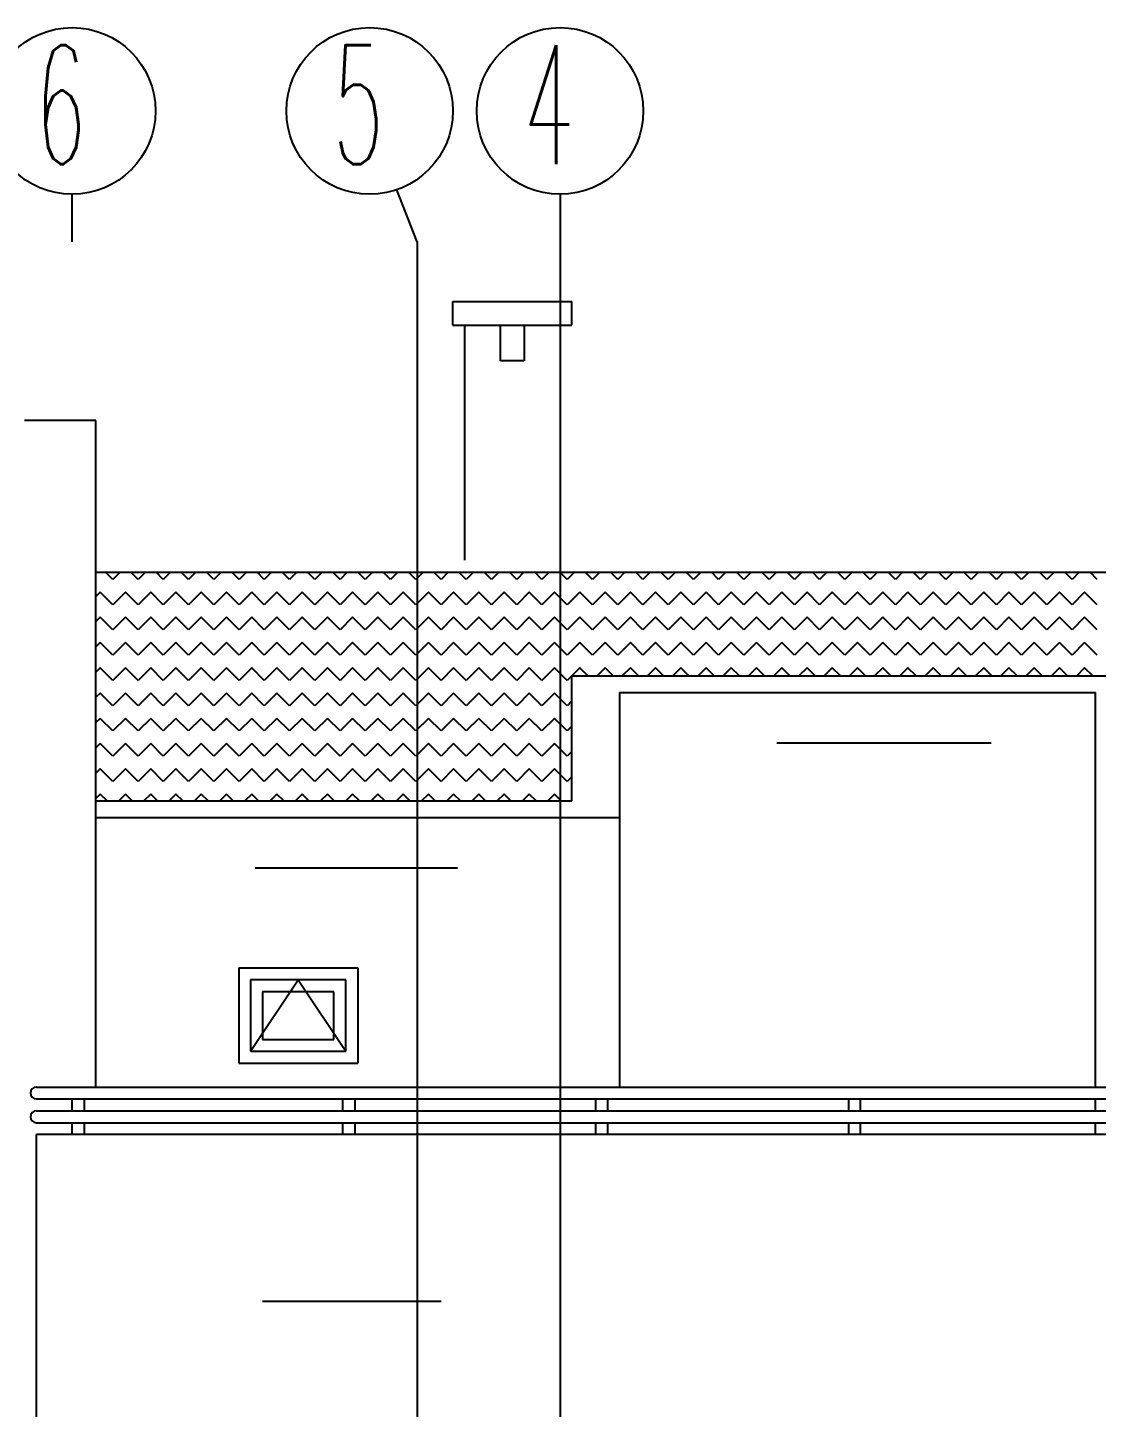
# Model space of a CAD drawing. Extents: x 78 to 306, y -397 to 18.
# Drawn here: x 280.5134 to 280.6032, y -396.3975 to -396.2816 of the extents above; entities that cross this region are included whole.
import ezdxf

# ---------------------------------------------------------------- set-up
doc = ezdxf.new("R2010")
doc.units = 0
doc.header["$LTSCALE"] = 0.5
doc.header["$MEASUREMENT"] = 0
doc.linetypes.add('DASHDOT2', pattern=[0.5, 0.25, -0.125, 0, -0.125])
doc.linetypes.add('DOT2', pattern=[0.125, 0, -0.125])
for name, color, linetype in [('AKS', 5, 'DASHDOT2'), ('DUVAR', 6, 'CONTINUOUS'), ('IZDUSUM', 2, 'DOT2'), ('KAPI', 1, 'CONTINUOUS'), ('KOLON', 4, 'CONTINUOUS'), ('MERDIVEN', 3, 'CONTINUOUS'), ('OLCU', 31, 'CONTINUOUS'), ('TARAMA', 8, 'CONTINUOUS'), ('TEFRIS', 11, 'CONTINUOUS')]:
    doc.layers.add(name, color=color, linetype=linetype)
doc.styles.add('OLCU', font='romans.shx', dxfattribs={"width": 0.6, "height": 0.125})

msp = doc.modelspace()

# ---------------------------------------------------------------- linework, layer by layer
at = {"layer": 'AKS'}
for p, q in [((280.51714, -396.94956), (280.51714, -396.29556)), ((280.54614, -396.29956), (280.54443, -396.29518)), ((280.55814, -396.29556), (280.55814, -396.94956)), ((280.54614, -396.29956), (280.54614, -396.94956))]:
    msp.add_line(p, q, dxfattribs=at)
at = {"layer": 'DUVAR', "ltscale": 1.4}
for p, q in [((280.60314, -396.37056), (280.60314, -396.36456)), ((280.60314, -396.37256), (280.60314, -396.37156)), ((280.60314, -396.37456), (280.60314, -396.37356))]:
    msp.add_line(p, q, dxfattribs=at)
at = {"layer": 'IZDUSUM', "ltscale": 0.5}
for p, q in [((280.57637, -396.34166), (280.59437, -396.34166)), ((280.53253, -396.35216), (280.54953, -396.35216)), ((280.53214, -396.36756), (280.53614, -396.36156)), ((280.53614, -396.36156), (280.54014, -396.36756)), ((280.53314, -396.38856), (280.54814, -396.38856))]:
    msp.add_line(p, q, dxfattribs=at)
at = {"layer": 'KAPI', "ltscale": 1.4}
for p, q in [((280.51914, -396.31456), (280.51314, -396.31456)), ((280.51914, -396.37056), (280.51914, -396.31456)), ((280.51914, -396.32731), (280.67314, -396.32731)), ((280.55914, -396.34652), (280.55914, -396.33602)), ((280.55914, -396.33602), (280.60714, -396.33602)), ((280.56314, -396.33742), (280.56314, -396.37056)), ((280.56314, -396.33742), (280.60314, -396.33742)), ((280.60314, -396.37056), (280.60314, -396.33742)), ((280.51914, -396.34652), (280.55914, -396.34652)), ((280.51914, -396.34792), (280.56314, -396.34792)), ((280.53114, -396.36056), (280.54114, -396.36056)), ((280.53114, -396.36056), (280.53114, -396.36856)), ((280.54114, -396.36056), (280.54114, -396.36856)), ((280.53114, -396.36856), (280.54114, -396.36856)), ((280.51414, -396.37056), (280.60714, -396.37056)), ((280.51414, -396.37156), (280.60714, -396.37156)), ((280.51714, -396.37256), (280.51714, -396.37156)), ((280.51714, -396.37256), (280.51714, -396.37156)), ((280.51814, -396.37156), (280.51814, -396.37256)), ((280.51814, -396.37156), (280.51814, -396.37256)), ((280.53989, -396.37256), (280.53989, -396.37156)), ((280.53989, -396.37256), (280.53989, -396.37156)), ((280.54089, -396.37156), (280.54089, -396.37256)), ((280.54089, -396.37156), (280.54089, -396.37256)), ((280.56114, -396.37256), (280.56114, -396.37156)), ((280.56114, -396.37256), (280.56114, -396.37156)), ((280.56214, -396.37156), (280.56214, -396.37256)), ((280.56214, -396.37156), (280.56214, -396.37256)), ((280.58239, -396.37156), (280.58239, -396.37256)), ((280.58239, -396.37156), (280.58239, -396.37256)), ((280.58339, -396.37256), (280.58339, -396.37156)), ((280.58339, -396.37256), (280.58339, -396.37156)), ((280.51414, -396.37256), (280.60714, -396.37256)), ((280.51414, -396.37356), (280.60714, -396.37356)), ((280.51714, -396.37456), (280.51714, -396.37356)), ((280.51714, -396.37456), (280.51714, -396.37356)), ((280.51814, -396.37356), (280.51814, -396.37456)), ((280.51814, -396.37356), (280.51814, -396.37456)), ((280.53989, -396.37456), (280.53989, -396.37356)), ((280.53989, -396.37456), (280.53989, -396.37356)), ((280.54089, -396.37356), (280.54089, -396.37456)), ((280.54089, -396.37356), (280.54089, -396.37456)), ((280.56114, -396.37456), (280.56114, -396.37356)), ((280.56114, -396.37456), (280.56114, -396.37356)), ((280.56214, -396.37356), (280.56214, -396.37456)), ((280.56214, -396.37356), (280.56214, -396.37456)), ((280.58239, -396.37356), (280.58239, -396.37456)), ((280.58239, -396.37356), (280.58239, -396.37456)), ((280.58339, -396.37456), (280.58339, -396.37356)), ((280.58339, -396.37456), (280.58339, -396.37356))]:
    msp.add_line(p, q, dxfattribs=at)
for centre in [(280.51414, -396.37106), (280.51414, -396.37306)]:
    msp.add_arc(centre, 0.0005, 90, 270, dxfattribs=at)
at = {"layer": 'KOLON'}
for p in [(280.68114, -396.37456), (280.51414, -396.40056)]:
    msp.add_line(p, (280.51414, -396.37456), dxfattribs=at)
at = {"layer": 'MERDIVEN', "ltscale": 1.4}
msp.add_line((280.60314, -396.36456), (280.60314, -396.35456), dxfattribs=at)
at = {"layer": 'OLCU', "ltscale": 1.4}
msp.add_line((280.60314, -396.35456), (280.60314, -396.34856), dxfattribs=at)
at = {"layer": 'TARAMA', "ltscale": 1.4}
for p, q in [((280.54914, -396.30456), (280.55914, -396.30456)), ((280.54914, -396.30656), (280.54914, -396.30456)), ((280.55914, -396.30656), (280.55914, -396.30456)), ((280.54914, -396.30656), (280.55914, -396.30656)), ((280.55014, -396.32631), (280.55014, -396.30656)), ((280.55314, -396.30956), (280.55314, -396.30656)), ((280.55514, -396.30656), (280.55514, -396.30956)), ((280.55814, -396.30656), (280.55814, -396.32631)), ((280.55514, -396.30956), (280.55314, -396.30956)), ((280.52056, -396.32792), (280.51995, -396.32731)), ((280.52117, -396.32731), (280.52056, -396.32792)), ((280.52268, -396.32792), (280.52207, -396.32731)), ((280.52329, -396.32731), (280.52268, -396.32792)), ((280.5248, -396.32792), (280.52419, -396.32731)), ((280.52541, -396.32731), (280.5248, -396.32792)), ((280.52693, -396.32792), (280.52631, -396.32731)), ((280.52754, -396.32731), (280.52693, -396.32792)), ((280.52905, -396.32792), (280.52844, -396.32731)), ((280.52966, -396.32731), (280.52905, -396.32792)), ((280.53117, -396.32792), (280.53056, -396.32731)), ((280.53178, -396.32731), (280.53117, -396.32792)), ((280.53329, -396.32792), (280.53268, -396.32731)), ((280.5339, -396.32731), (280.53329, -396.32792)), ((280.53541, -396.32792), (280.5348, -396.32731)), ((280.53602, -396.32731), (280.53541, -396.32792)), ((280.53753, -396.32792), (280.53692, -396.32731)), ((280.53814, -396.32731), (280.53753, -396.32792)), ((280.53965, -396.32792), (280.53904, -396.32731)), ((280.54026, -396.32731), (280.53965, -396.32792)), ((280.54177, -396.32792), (280.54116, -396.32731)), ((280.54238, -396.32731), (280.54177, -396.32792)), ((280.5439, -396.32792), (280.54329, -396.32731)), ((280.54451, -396.32731), (280.5439, -396.32792)), ((280.54602, -396.32792), (280.54541, -396.32731)), ((280.54663, -396.32731), (280.54602, -396.32792)), ((280.54814, -396.32792), (280.54753, -396.32731)), ((280.54875, -396.32731), (280.54814, -396.32792)), ((280.55026, -396.32792), (280.54965, -396.32731)), ((280.55087, -396.32731), (280.55026, -396.32792)), ((280.55238, -396.32792), (280.55177, -396.32731)), ((280.55299, -396.32731), (280.55238, -396.32792)), ((280.5545, -396.32792), (280.55389, -396.32731)), ((280.55511, -396.32731), (280.5545, -396.32792)), ((280.55662, -396.32792), (280.55601, -396.32731)), ((280.55723, -396.32731), (280.55662, -396.32792)), ((280.55875, -396.32792), (280.55813, -396.32731)), ((280.55936, -396.32731), (280.55875, -396.32792)), ((280.56087, -396.32792), (280.56026, -396.32731)), ((280.56148, -396.32731), (280.56087, -396.32792)), ((280.56299, -396.32792), (280.56238, -396.32731)), ((280.5636, -396.32731), (280.56299, -396.32792)), ((280.56511, -396.32792), (280.5645, -396.32731)), ((280.56572, -396.32731), (280.56511, -396.32792)), ((280.56723, -396.32792), (280.56662, -396.32731)), ((280.56784, -396.32731), (280.56723, -396.32792)), ((280.56935, -396.32792), (280.56874, -396.32731)), ((280.56996, -396.32731), (280.56935, -396.32792)), ((280.57147, -396.32792), (280.57086, -396.32731)), ((280.57208, -396.32731), (280.57147, -396.32792)), ((280.57359, -396.32792), (280.57298, -396.32731)), ((280.5742, -396.32731), (280.57359, -396.32792)), ((280.57572, -396.32792), (280.57511, -396.32731)), ((280.57633, -396.32731), (280.57572, -396.32792)), ((280.57784, -396.32792), (280.57723, -396.32731)), ((280.57845, -396.32731), (280.57784, -396.32792)), ((280.57996, -396.32792), (280.57935, -396.32731)), ((280.58057, -396.32731), (280.57996, -396.32792)), ((280.58208, -396.32792), (280.58147, -396.32731)), ((280.58269, -396.32731), (280.58208, -396.32792)), ((280.5842, -396.32792), (280.58359, -396.32731)), ((280.58481, -396.32731), (280.5842, -396.32792)), ((280.58632, -396.32792), (280.58571, -396.32731)), ((280.58693, -396.32731), (280.58632, -396.32792)), ((280.58844, -396.32792), (280.58783, -396.32731)), ((280.58905, -396.32731), (280.58844, -396.32792)), ((280.59056, -396.32792), (280.58995, -396.32731)), ((280.59118, -396.32731), (280.59056, -396.32792)), ((280.59269, -396.32792), (280.59208, -396.32731)), ((280.5933, -396.32731), (280.59269, -396.32792)), ((280.59481, -396.32792), (280.5942, -396.32731)), ((280.59542, -396.32731), (280.59481, -396.32792)), ((280.59693, -396.32792), (280.59632, -396.32731)), ((280.59754, -396.32731), (280.59693, -396.32792)), ((280.59905, -396.32792), (280.59844, -396.32731)), ((280.59966, -396.32731), (280.59905, -396.32792)), ((280.60117, -396.32792), (280.60056, -396.32731)), ((280.60178, -396.32731), (280.60117, -396.32792)), ((280.60329, -396.32792), (280.60268, -396.32731)), ((280.5195, -396.32898), (280.51914, -396.32934)), ((280.52056, -396.33004), (280.5195, -396.32898)), ((280.52162, -396.32898), (280.52056, -396.33004)), ((280.52268, -396.33004), (280.52162, -396.32898)), ((280.52374, -396.32898), (280.52268, -396.33004)), ((280.5248, -396.33004), (280.52374, -396.32898)), ((280.52586, -396.32898), (280.5248, -396.33004)), ((280.52693, -396.33004), (280.52586, -396.32898)), ((280.52799, -396.32898), (280.52693, -396.33004)), ((280.52905, -396.33004), (280.52799, -396.32898)), ((280.53011, -396.32898), (280.52905, -396.33004)), ((280.53117, -396.33004), (280.53011, -396.32898)), ((280.53223, -396.32898), (280.53117, -396.33004)), ((280.53329, -396.33004), (280.53223, -396.32898)), ((280.53435, -396.32898), (280.53329, -396.33004)), ((280.53541, -396.33004), (280.53435, -396.32898)), ((280.53647, -396.32898), (280.53541, -396.33004)), ((280.53753, -396.33004), (280.53647, -396.32898)), ((280.53859, -396.32898), (280.53753, -396.33004)), ((280.53965, -396.33004), (280.53859, -396.32898)), ((280.54071, -396.32898), (280.53965, -396.33004)), ((280.54177, -396.33004), (280.54071, -396.32898)), ((280.54284, -396.32898), (280.54177, -396.33004)), ((280.5439, -396.33004), (280.54284, -396.32898)), ((280.54496, -396.32898), (280.5439, -396.33004)), ((280.54602, -396.33004), (280.54496, -396.32898)), ((280.54708, -396.32898), (280.54602, -396.33004)), ((280.54814, -396.33004), (280.54708, -396.32898)), ((280.5492, -396.32898), (280.54814, -396.33004)), ((280.55026, -396.33004), (280.5492, -396.32898)), ((280.55132, -396.32898), (280.55026, -396.33004)), ((280.55238, -396.33004), (280.55132, -396.32898)), ((280.55344, -396.32898), (280.55238, -396.33004)), ((280.5545, -396.33004), (280.55344, -396.32898)), ((280.55556, -396.32898), (280.5545, -396.33004)), ((280.55662, -396.33004), (280.55556, -396.32898)), ((280.55768, -396.32898), (280.55662, -396.33004)), ((280.55875, -396.33004), (280.55768, -396.32898)), ((280.55981, -396.32898), (280.55875, -396.33004)), ((280.56087, -396.33004), (280.55981, -396.32898)), ((280.56193, -396.32898), (280.56087, -396.33004)), ((280.56299, -396.33004), (280.56193, -396.32898)), ((280.56405, -396.32898), (280.56299, -396.33004)), ((280.56511, -396.33004), (280.56405, -396.32898)), ((280.56617, -396.32898), (280.56511, -396.33004)), ((280.56723, -396.33004), (280.56617, -396.32898)), ((280.56829, -396.32898), (280.56723, -396.33004)), ((280.56935, -396.33004), (280.56829, -396.32898)), ((280.57041, -396.32898), (280.56935, -396.33004)), ((280.57147, -396.33004), (280.57041, -396.32898)), ((280.57253, -396.32898), (280.57147, -396.33004)), ((280.57359, -396.33004), (280.57253, -396.32898)), ((280.57466, -396.32898), (280.57359, -396.33004)), ((280.57572, -396.33004), (280.57466, -396.32898)), ((280.57678, -396.32898), (280.57572, -396.33004)), ((280.57784, -396.33004), (280.57678, -396.32898)), ((280.5789, -396.32898), (280.57784, -396.33004)), ((280.57996, -396.33004), (280.5789, -396.32898)), ((280.58102, -396.32898), (280.57996, -396.33004)), ((280.58208, -396.33004), (280.58102, -396.32898)), ((280.58314, -396.32898), (280.58208, -396.33004)), ((280.5842, -396.33004), (280.58314, -396.32898)), ((280.58526, -396.32898), (280.5842, -396.33004)), ((280.58632, -396.33004), (280.58526, -396.32898)), ((280.58738, -396.32898), (280.58632, -396.33004)), ((280.58844, -396.33004), (280.58738, -396.32898)), ((280.5895, -396.32898), (280.58844, -396.33004)), ((280.59056, -396.33004), (280.5895, -396.32898)), ((280.59163, -396.32898), (280.59056, -396.33004)), ((280.59269, -396.33004), (280.59163, -396.32898)), ((280.59375, -396.32898), (280.59269, -396.33004)), ((280.59481, -396.33004), (280.59375, -396.32898)), ((280.59587, -396.32898), (280.59481, -396.33004)), ((280.59693, -396.33004), (280.59587, -396.32898)), ((280.59799, -396.32898), (280.59693, -396.33004)), ((280.59905, -396.33004), (280.59799, -396.32898)), ((280.60011, -396.32898), (280.59905, -396.33004)), ((280.60117, -396.33004), (280.60011, -396.32898)), ((280.60223, -396.32898), (280.60117, -396.33004)), ((280.60329, -396.33004), (280.60223, -396.32898)), ((280.5195, -396.3311), (280.51914, -396.33146)), ((280.52056, -396.33216), (280.5195, -396.3311)), ((280.52162, -396.3311), (280.52056, -396.33216)), ((280.52268, -396.33216), (280.52162, -396.3311)), ((280.52374, -396.3311), (280.52268, -396.33216)), ((280.5248, -396.33216), (280.52374, -396.3311)), ((280.52586, -396.3311), (280.5248, -396.33216)), ((280.52693, -396.33216), (280.52586, -396.3311)), ((280.52799, -396.3311), (280.52693, -396.33216)), ((280.52905, -396.33216), (280.52799, -396.3311)), ((280.53011, -396.3311), (280.52905, -396.33216)), ((280.53117, -396.33216), (280.53011, -396.3311)), ((280.53223, -396.3311), (280.53117, -396.33216)), ((280.53329, -396.33216), (280.53223, -396.3311)), ((280.53435, -396.3311), (280.53329, -396.33216)), ((280.53541, -396.33216), (280.53435, -396.3311)), ((280.53647, -396.3311), (280.53541, -396.33216)), ((280.53753, -396.33216), (280.53647, -396.3311)), ((280.53859, -396.3311), (280.53753, -396.33216)), ((280.53965, -396.33216), (280.53859, -396.3311)), ((280.54071, -396.3311), (280.53965, -396.33216)), ((280.54177, -396.33216), (280.54071, -396.3311)), ((280.54284, -396.3311), (280.54177, -396.33216)), ((280.5439, -396.33216), (280.54284, -396.3311)), ((280.54496, -396.3311), (280.5439, -396.33216)), ((280.54602, -396.33216), (280.54496, -396.3311)), ((280.54708, -396.3311), (280.54602, -396.33216)), ((280.54814, -396.33216), (280.54708, -396.3311)), ((280.5492, -396.3311), (280.54814, -396.33216)), ((280.55026, -396.33216), (280.5492, -396.3311)), ((280.55132, -396.3311), (280.55026, -396.33216)), ((280.55238, -396.33216), (280.55132, -396.3311)), ((280.55344, -396.3311), (280.55238, -396.33216)), ((280.5545, -396.33216), (280.55344, -396.3311)), ((280.55556, -396.3311), (280.5545, -396.33216)), ((280.55662, -396.33216), (280.55556, -396.3311)), ((280.55768, -396.3311), (280.55662, -396.33216)), ((280.55875, -396.33216), (280.55768, -396.3311)), ((280.55981, -396.3311), (280.55875, -396.33216)), ((280.56087, -396.33216), (280.55981, -396.3311)), ((280.56193, -396.3311), (280.56087, -396.33216)), ((280.56299, -396.33216), (280.56193, -396.3311)), ((280.56405, -396.3311), (280.56299, -396.33216)), ((280.56511, -396.33216), (280.56405, -396.3311)), ((280.56617, -396.3311), (280.56511, -396.33216)), ((280.56723, -396.33216), (280.56617, -396.3311)), ((280.56829, -396.3311), (280.56723, -396.33216)), ((280.56935, -396.33216), (280.56829, -396.3311)), ((280.57041, -396.3311), (280.56935, -396.33216)), ((280.57147, -396.33216), (280.57041, -396.3311)), ((280.57253, -396.3311), (280.57147, -396.33216)), ((280.57359, -396.33216), (280.57253, -396.3311)), ((280.57466, -396.3311), (280.57359, -396.33216)), ((280.57572, -396.33216), (280.57466, -396.3311)), ((280.57678, -396.3311), (280.57572, -396.33216)), ((280.57784, -396.33216), (280.57678, -396.3311)), ((280.5789, -396.3311), (280.57784, -396.33216)), ((280.57996, -396.33216), (280.5789, -396.3311)), ((280.58102, -396.3311), (280.57996, -396.33216)), ((280.58208, -396.33216), (280.58102, -396.3311)), ((280.58314, -396.3311), (280.58208, -396.33216)), ((280.5842, -396.33216), (280.58314, -396.3311)), ((280.58526, -396.3311), (280.5842, -396.33216)), ((280.58632, -396.33216), (280.58526, -396.3311)), ((280.58738, -396.3311), (280.58632, -396.33216)), ((280.58844, -396.33216), (280.58738, -396.3311)), ((280.5895, -396.3311), (280.58844, -396.33216)), ((280.59056, -396.33216), (280.5895, -396.3311)), ((280.59163, -396.3311), (280.59056, -396.33216)), ((280.59269, -396.33216), (280.59163, -396.3311)), ((280.59375, -396.3311), (280.59269, -396.33216)), ((280.59481, -396.33216), (280.59375, -396.3311)), ((280.59587, -396.3311), (280.59481, -396.33216)), ((280.59693, -396.33216), (280.59587, -396.3311)), ((280.59799, -396.3311), (280.59693, -396.33216)), ((280.59905, -396.33216), (280.59799, -396.3311)), ((280.60011, -396.3311), (280.59905, -396.33216)), ((280.60117, -396.33216), (280.60011, -396.3311)), ((280.60223, -396.3311), (280.60117, -396.33216)), ((280.60329, -396.33216), (280.60223, -396.3311)), ((280.5195, -396.33322), (280.51914, -396.33358)), ((280.52056, -396.33428), (280.5195, -396.33322)), ((280.52162, -396.33322), (280.52056, -396.33428)), ((280.52268, -396.33428), (280.52162, -396.33322)), ((280.52374, -396.33322), (280.52268, -396.33428)), ((280.5248, -396.33428), (280.52374, -396.33322)), ((280.52586, -396.33322), (280.5248, -396.33428)), ((280.52693, -396.33428), (280.52586, -396.33322)), ((280.52799, -396.33322), (280.52693, -396.33428)), ((280.52905, -396.33428), (280.52799, -396.33322)), ((280.53011, -396.33322), (280.52905, -396.33428)), ((280.53117, -396.33428), (280.53011, -396.33322)), ((280.53223, -396.33322), (280.53117, -396.33428)), ((280.53329, -396.33428), (280.53223, -396.33322)), ((280.53435, -396.33322), (280.53329, -396.33428)), ((280.53541, -396.33428), (280.53435, -396.33322)), ((280.53647, -396.33322), (280.53541, -396.33428)), ((280.53753, -396.33428), (280.53647, -396.33322)), ((280.53859, -396.33322), (280.53753, -396.33428)), ((280.53965, -396.33428), (280.53859, -396.33322)), ((280.54071, -396.33322), (280.53965, -396.33428)), ((280.54177, -396.33428), (280.54071, -396.33322)), ((280.54284, -396.33322), (280.54177, -396.33428)), ((280.5439, -396.33428), (280.54284, -396.33322)), ((280.54496, -396.33322), (280.5439, -396.33428)), ((280.54602, -396.33428), (280.54496, -396.33322)), ((280.54708, -396.33322), (280.54602, -396.33428)), ((280.54814, -396.33428), (280.54708, -396.33322)), ((280.5492, -396.33322), (280.54814, -396.33428)), ((280.55026, -396.33428), (280.5492, -396.33322)), ((280.55132, -396.33322), (280.55026, -396.33428)), ((280.55238, -396.33428), (280.55132, -396.33322)), ((280.55344, -396.33322), (280.55238, -396.33428)), ((280.5545, -396.33428), (280.55344, -396.33322)), ((280.55556, -396.33322), (280.5545, -396.33428)), ((280.55662, -396.33428), (280.55556, -396.33322)), ((280.55768, -396.33322), (280.55662, -396.33428)), ((280.55875, -396.33428), (280.55768, -396.33322)), ((280.55981, -396.33322), (280.55875, -396.33428)), ((280.56087, -396.33428), (280.55981, -396.33322)), ((280.56193, -396.33322), (280.56087, -396.33428)), ((280.56299, -396.33428), (280.56193, -396.33322)), ((280.56405, -396.33322), (280.56299, -396.33428)), ((280.56511, -396.33428), (280.56405, -396.33322)), ((280.56617, -396.33322), (280.56511, -396.33428)), ((280.56723, -396.33428), (280.56617, -396.33322)), ((280.56829, -396.33322), (280.56723, -396.33428)), ((280.56935, -396.33428), (280.56829, -396.33322)), ((280.57041, -396.33322), (280.56935, -396.33428)), ((280.57147, -396.33428), (280.57041, -396.33322)), ((280.57253, -396.33322), (280.57147, -396.33428)), ((280.57359, -396.33428), (280.57253, -396.33322)), ((280.57466, -396.33322), (280.57359, -396.33428)), ((280.57572, -396.33428), (280.57466, -396.33322)), ((280.57678, -396.33322), (280.57572, -396.33428)), ((280.57784, -396.33428), (280.57678, -396.33322)), ((280.5789, -396.33322), (280.57784, -396.33428)), ((280.57996, -396.33428), (280.5789, -396.33322)), ((280.58102, -396.33322), (280.57996, -396.33428)), ((280.58208, -396.33428), (280.58102, -396.33322)), ((280.58314, -396.33322), (280.58208, -396.33428)), ((280.5842, -396.33428), (280.58314, -396.33322)), ((280.58526, -396.33322), (280.5842, -396.33428)), ((280.58632, -396.33428), (280.58526, -396.33322)), ((280.58738, -396.33322), (280.58632, -396.33428)), ((280.58844, -396.33428), (280.58738, -396.33322)), ((280.5895, -396.33322), (280.58844, -396.33428)), ((280.59056, -396.33428), (280.5895, -396.33322)), ((280.59163, -396.33322), (280.59056, -396.33428)), ((280.59269, -396.33428), (280.59163, -396.33322)), ((280.59375, -396.33322), (280.59269, -396.33428)), ((280.59481, -396.33428), (280.59375, -396.33322)), ((280.59587, -396.33322), (280.59481, -396.33428)), ((280.59693, -396.33428), (280.59587, -396.33322)), ((280.59799, -396.33322), (280.59693, -396.33428)), ((280.59905, -396.33428), (280.59799, -396.33322)), ((280.60011, -396.33322), (280.59905, -396.33428)), ((280.60117, -396.33428), (280.60011, -396.33322)), ((280.60223, -396.33322), (280.60117, -396.33428)), ((280.60329, -396.33428), (280.60223, -396.33322)), ((280.5195, -396.33534), (280.51914, -396.3357)), ((280.52056, -396.33641), (280.5195, -396.33534)), ((280.52162, -396.33534), (280.52056, -396.33641)), ((280.52268, -396.33641), (280.52162, -396.33534)), ((280.52374, -396.33534), (280.52268, -396.33641)), ((280.5248, -396.33641), (280.52374, -396.33534)), ((280.52586, -396.33534), (280.5248, -396.33641)), ((280.52693, -396.33641), (280.52586, -396.33534)), ((280.52799, -396.33534), (280.52693, -396.33641)), ((280.52905, -396.33641), (280.52799, -396.33534)), ((280.53011, -396.33534), (280.52905, -396.33641)), ((280.53117, -396.33641), (280.53011, -396.33534)), ((280.53223, -396.33534), (280.53117, -396.33641)), ((280.53329, -396.33641), (280.53223, -396.33534)), ((280.53435, -396.33534), (280.53329, -396.33641)), ((280.53541, -396.33641), (280.53435, -396.33534)), ((280.53647, -396.33534), (280.53541, -396.33641)), ((280.53753, -396.33641), (280.53647, -396.33534)), ((280.53859, -396.33534), (280.53753, -396.33641)), ((280.53965, -396.33641), (280.53859, -396.33534)), ((280.54071, -396.33534), (280.53965, -396.33641)), ((280.54177, -396.33641), (280.54071, -396.33534)), ((280.54284, -396.33534), (280.54177, -396.33641)), ((280.5439, -396.33641), (280.54284, -396.33534)), ((280.54496, -396.33534), (280.5439, -396.33641)), ((280.54602, -396.33641), (280.54496, -396.33534)), ((280.54708, -396.33534), (280.54602, -396.33641)), ((280.54814, -396.33641), (280.54708, -396.33534)), ((280.5492, -396.33534), (280.54814, -396.33641)), ((280.55026, -396.33641), (280.5492, -396.33534)), ((280.55132, -396.33534), (280.55026, -396.33641)), ((280.55238, -396.33641), (280.55132, -396.33534)), ((280.55344, -396.33534), (280.55238, -396.33641)), ((280.5545, -396.33641), (280.55344, -396.33534)), ((280.55556, -396.33534), (280.5545, -396.33641)), ((280.55662, -396.33641), (280.55556, -396.33534)), ((280.55768, -396.33534), (280.55662, -396.33641)), ((280.55875, -396.33641), (280.55768, -396.33534)), ((280.55981, -396.33534), (280.55875, -396.33641)), ((280.56048, -396.33602), (280.55981, -396.33534)), ((280.56193, -396.33534), (280.56125, -396.33602)), ((280.5626, -396.33602), (280.56193, -396.33534)), ((280.56405, -396.33534), (280.56337, -396.33602)), ((280.56473, -396.33602), (280.56405, -396.33534)), ((280.56617, -396.33534), (280.56549, -396.33602)), ((280.56685, -396.33602), (280.56617, -396.33534)), ((280.56829, -396.33534), (280.56761, -396.33602)), ((280.56897, -396.33602), (280.56829, -396.33534)), ((280.57041, -396.33534), (280.56974, -396.33602)), ((280.57109, -396.33602), (280.57041, -396.33534)), ((280.57253, -396.33534), (280.57186, -396.33602)), ((280.57321, -396.33602), (280.57253, -396.33534)), ((280.57466, -396.33534), (280.57398, -396.33602)), ((280.57533, -396.33602), (280.57466, -396.33534)), ((280.57678, -396.33534), (280.5761, -396.33602)), ((280.57745, -396.33602), (280.57678, -396.33534)), ((280.5789, -396.33534), (280.57822, -396.33602)), ((280.57957, -396.33602), (280.5789, -396.33534)), ((280.58102, -396.33534), (280.58034, -396.33602)), ((280.5817, -396.33602), (280.58102, -396.33534)), ((280.58314, -396.33534), (280.58246, -396.33602)), ((280.58382, -396.33602), (280.58314, -396.33534)), ((280.58526, -396.33534), (280.58458, -396.33602)), ((280.58594, -396.33602), (280.58526, -396.33534)), ((280.58738, -396.33534), (280.58671, -396.33602)), ((280.58806, -396.33602), (280.58738, -396.33534)), ((280.5895, -396.33534), (280.58883, -396.33602)), ((280.59018, -396.33602), (280.5895, -396.33534)), ((280.59163, -396.33534), (280.59095, -396.33602)), ((280.5923, -396.33602), (280.59163, -396.33534)), ((280.59375, -396.33534), (280.59307, -396.33602)), ((280.59442, -396.33602), (280.59375, -396.33534)), ((280.59587, -396.33534), (280.59519, -396.33602)), ((280.59655, -396.33602), (280.59587, -396.33534)), ((280.59799, -396.33534), (280.59731, -396.33602)), ((280.59867, -396.33602), (280.59799, -396.33534)), ((280.60011, -396.33534), (280.59943, -396.33602)), ((280.60079, -396.33602), (280.60011, -396.33534)), ((280.60223, -396.33534), (280.60156, -396.33602)), ((280.60291, -396.33602), (280.60223, -396.33534)), ((280.5195, -396.33747), (280.51914, -396.33782)), ((280.52056, -396.33853), (280.5195, -396.33747)), ((280.52162, -396.33747), (280.52056, -396.33853)), ((280.52268, -396.33853), (280.52162, -396.33747)), ((280.52374, -396.33747), (280.52268, -396.33853)), ((280.5248, -396.33853), (280.52374, -396.33747)), ((280.52586, -396.33747), (280.5248, -396.33853)), ((280.52693, -396.33853), (280.52586, -396.33747)), ((280.52799, -396.33747), (280.52693, -396.33853)), ((280.52905, -396.33853), (280.52799, -396.33747)), ((280.53011, -396.33747), (280.52905, -396.33853)), ((280.53117, -396.33853), (280.53011, -396.33747)), ((280.53223, -396.33747), (280.53117, -396.33853)), ((280.53329, -396.33853), (280.53223, -396.33747)), ((280.53435, -396.33747), (280.53329, -396.33853)), ((280.53541, -396.33853), (280.53435, -396.33747)), ((280.53647, -396.33747), (280.53541, -396.33853)), ((280.53753, -396.33853), (280.53647, -396.33747)), ((280.53859, -396.33747), (280.53753, -396.33853)), ((280.53965, -396.33853), (280.53859, -396.33747)), ((280.54071, -396.33747), (280.53965, -396.33853)), ((280.54177, -396.33853), (280.54071, -396.33747)), ((280.54284, -396.33747), (280.54177, -396.33853)), ((280.5439, -396.33853), (280.54284, -396.33747)), ((280.54496, -396.33747), (280.5439, -396.33853)), ((280.54602, -396.33853), (280.54496, -396.33747)), ((280.54708, -396.33747), (280.54602, -396.33853)), ((280.54814, -396.33853), (280.54708, -396.33747)), ((280.5492, -396.33747), (280.54814, -396.33853)), ((280.55026, -396.33853), (280.5492, -396.33747)), ((280.55132, -396.33747), (280.55026, -396.33853)), ((280.55238, -396.33853), (280.55132, -396.33747)), ((280.55344, -396.33747), (280.55238, -396.33853)), ((280.5545, -396.33853), (280.55344, -396.33747)), ((280.55556, -396.33747), (280.5545, -396.33853)), ((280.55662, -396.33853), (280.55556, -396.33747)), ((280.55768, -396.33747), (280.55662, -396.33853)), ((280.55875, -396.33853), (280.55768, -396.33747)), ((280.55914, -396.33813), (280.55875, -396.33853)), ((280.5195, -396.33959), (280.51914, -396.33994)), ((280.52056, -396.34065), (280.5195, -396.33959)), ((280.52162, -396.33959), (280.52056, -396.34065)), ((280.52268, -396.34065), (280.52162, -396.33959)), ((280.52374, -396.33959), (280.52268, -396.34065)), ((280.5248, -396.34065), (280.52374, -396.33959)), ((280.52586, -396.33959), (280.5248, -396.34065)), ((280.52693, -396.34065), (280.52586, -396.33959)), ((280.52799, -396.33959), (280.52693, -396.34065)), ((280.52905, -396.34065), (280.52799, -396.33959)), ((280.53011, -396.33959), (280.52905, -396.34065)), ((280.53117, -396.34065), (280.53011, -396.33959)), ((280.53223, -396.33959), (280.53117, -396.34065)), ((280.53329, -396.34065), (280.53223, -396.33959)), ((280.53435, -396.33959), (280.53329, -396.34065)), ((280.53541, -396.34065), (280.53435, -396.33959)), ((280.53647, -396.33959), (280.53541, -396.34065)), ((280.53753, -396.34065), (280.53647, -396.33959)), ((280.53859, -396.33959), (280.53753, -396.34065)), ((280.53965, -396.34065), (280.53859, -396.33959)), ((280.54071, -396.33959), (280.53965, -396.34065)), ((280.54177, -396.34065), (280.54071, -396.33959)), ((280.54284, -396.33959), (280.54177, -396.34065)), ((280.5439, -396.34065), (280.54284, -396.33959)), ((280.54496, -396.33959), (280.5439, -396.34065)), ((280.54602, -396.34065), (280.54496, -396.33959)), ((280.54708, -396.33959), (280.54602, -396.34065)), ((280.54814, -396.34065), (280.54708, -396.33959)), ((280.5492, -396.33959), (280.54814, -396.34065)), ((280.55026, -396.34065), (280.5492, -396.33959)), ((280.55132, -396.33959), (280.55026, -396.34065)), ((280.55238, -396.34065), (280.55132, -396.33959)), ((280.55344, -396.33959), (280.55238, -396.34065)), ((280.5545, -396.34065), (280.55344, -396.33959)), ((280.55556, -396.33959), (280.5545, -396.34065)), ((280.55662, -396.34065), (280.55556, -396.33959)), ((280.55768, -396.33959), (280.55662, -396.34065)), ((280.55875, -396.34065), (280.55768, -396.33959)), ((280.55914, -396.34025), (280.55875, -396.34065)), ((280.5195, -396.34171), (280.51914, -396.34207)), ((280.52056, -396.34277), (280.5195, -396.34171)), ((280.52162, -396.34171), (280.52056, -396.34277)), ((280.52268, -396.34277), (280.52162, -396.34171)), ((280.52374, -396.34171), (280.52268, -396.34277)), ((280.5248, -396.34277), (280.52374, -396.34171)), ((280.52586, -396.34171), (280.5248, -396.34277)), ((280.52693, -396.34277), (280.52586, -396.34171)), ((280.52799, -396.34171), (280.52693, -396.34277)), ((280.52905, -396.34277), (280.52799, -396.34171)), ((280.53011, -396.34171), (280.52905, -396.34277)), ((280.53117, -396.34277), (280.53011, -396.34171)), ((280.53223, -396.34171), (280.53117, -396.34277)), ((280.53329, -396.34277), (280.53223, -396.34171)), ((280.53435, -396.34171), (280.53329, -396.34277)), ((280.53541, -396.34277), (280.53435, -396.34171)), ((280.53647, -396.34171), (280.53541, -396.34277)), ((280.53753, -396.34277), (280.53647, -396.34171)), ((280.53859, -396.34171), (280.53753, -396.34277)), ((280.53965, -396.34277), (280.53859, -396.34171)), ((280.54071, -396.34171), (280.53965, -396.34277)), ((280.54177, -396.34277), (280.54071, -396.34171)), ((280.54284, -396.34171), (280.54177, -396.34277)), ((280.5439, -396.34277), (280.54284, -396.34171)), ((280.54496, -396.34171), (280.5439, -396.34277)), ((280.54602, -396.34277), (280.54496, -396.34171)), ((280.54708, -396.34171), (280.54602, -396.34277)), ((280.54814, -396.34277), (280.54708, -396.34171)), ((280.5492, -396.34171), (280.54814, -396.34277)), ((280.55026, -396.34277), (280.5492, -396.34171)), ((280.55132, -396.34171), (280.55026, -396.34277)), ((280.55238, -396.34277), (280.55132, -396.34171)), ((280.55344, -396.34171), (280.55238, -396.34277)), ((280.5545, -396.34277), (280.55344, -396.34171)), ((280.55556, -396.34171), (280.5545, -396.34277)), ((280.55662, -396.34277), (280.55556, -396.34171)), ((280.55768, -396.34171), (280.55662, -396.34277)), ((280.55875, -396.34277), (280.55768, -396.34171)), ((280.55914, -396.34237), (280.55875, -396.34277)), ((280.5195, -396.34383), (280.51914, -396.34419)), ((280.52056, -396.34489), (280.5195, -396.34383)), ((280.52162, -396.34383), (280.52056, -396.34489)), ((280.52268, -396.34489), (280.52162, -396.34383)), ((280.52374, -396.34383), (280.52268, -396.34489)), ((280.5248, -396.34489), (280.52374, -396.34383)), ((280.52586, -396.34383), (280.5248, -396.34489)), ((280.52693, -396.34489), (280.52586, -396.34383)), ((280.52799, -396.34383), (280.52693, -396.34489)), ((280.52905, -396.34489), (280.52799, -396.34383)), ((280.53011, -396.34383), (280.52905, -396.34489)), ((280.53117, -396.34489), (280.53011, -396.34383)), ((280.53223, -396.34383), (280.53117, -396.34489)), ((280.53329, -396.34489), (280.53223, -396.34383)), ((280.53435, -396.34383), (280.53329, -396.34489)), ((280.53541, -396.34489), (280.53435, -396.34383)), ((280.53647, -396.34383), (280.53541, -396.34489)), ((280.53753, -396.34489), (280.53647, -396.34383)), ((280.53859, -396.34383), (280.53753, -396.34489)), ((280.53965, -396.34489), (280.53859, -396.34383)), ((280.54071, -396.34383), (280.53965, -396.34489)), ((280.54177, -396.34489), (280.54071, -396.34383)), ((280.54284, -396.34383), (280.54177, -396.34489)), ((280.5439, -396.34489), (280.54284, -396.34383)), ((280.54496, -396.34383), (280.5439, -396.34489)), ((280.54602, -396.34489), (280.54496, -396.34383)), ((280.54708, -396.34383), (280.54602, -396.34489)), ((280.54814, -396.34489), (280.54708, -396.34383)), ((280.5492, -396.34383), (280.54814, -396.34489)), ((280.55026, -396.34489), (280.5492, -396.34383)), ((280.55132, -396.34383), (280.55026, -396.34489)), ((280.55238, -396.34489), (280.55132, -396.34383)), ((280.55344, -396.34383), (280.55238, -396.34489)), ((280.5545, -396.34489), (280.55344, -396.34383)), ((280.55556, -396.34383), (280.5545, -396.34489)), ((280.55662, -396.34489), (280.55556, -396.34383)), ((280.55768, -396.34383), (280.55662, -396.34489)), ((280.55875, -396.34489), (280.55768, -396.34383)), ((280.55914, -396.34449), (280.55875, -396.34489)), ((280.5195, -396.34595), (280.51914, -396.34631)), ((280.52007, -396.34652), (280.5195, -396.34595)), ((280.52162, -396.34595), (280.52105, -396.34652)), ((280.52219, -396.34652), (280.52162, -396.34595)), ((280.52374, -396.34595), (280.52317, -396.34652)), ((280.52431, -396.34652), (280.52374, -396.34595)), ((280.52586, -396.34595), (280.52529, -396.34652)), ((280.52644, -396.34652), (280.52586, -396.34595)), ((280.52799, -396.34595), (280.52742, -396.34652)), ((280.52856, -396.34652), (280.52799, -396.34595)), ((280.53011, -396.34595), (280.52954, -396.34652)), ((280.53068, -396.34652), (280.53011, -396.34595)), ((280.53223, -396.34595), (280.53166, -396.34652)), ((280.5328, -396.34652), (280.53223, -396.34595)), ((280.53435, -396.34595), (280.53378, -396.34652)), ((280.53492, -396.34652), (280.53435, -396.34595)), ((280.53647, -396.34595), (280.5359, -396.34652)), ((280.53704, -396.34652), (280.53647, -396.34595)), ((280.53859, -396.34595), (280.53802, -396.34652)), ((280.53916, -396.34652), (280.53859, -396.34595)), ((280.54071, -396.34595), (280.54014, -396.34652)), ((280.54128, -396.34652), (280.54071, -396.34595)), ((280.54284, -396.34595), (280.54226, -396.34652)), ((280.54341, -396.34652), (280.54284, -396.34595)), ((280.54496, -396.34595), (280.54439, -396.34652)), ((280.54553, -396.34652), (280.54496, -396.34595)), ((280.54708, -396.34595), (280.54651, -396.34652)), ((280.54765, -396.34652), (280.54708, -396.34595)), ((280.5492, -396.34595), (280.54863, -396.34652)), ((280.54977, -396.34652), (280.5492, -396.34595)), ((280.55132, -396.34595), (280.55075, -396.34652)), ((280.55189, -396.34652), (280.55132, -396.34595)), ((280.55344, -396.34595), (280.55287, -396.34652)), ((280.55401, -396.34652), (280.55344, -396.34595)), ((280.55556, -396.34595), (280.55499, -396.34652)), ((280.55613, -396.34652), (280.55556, -396.34595)), ((280.55768, -396.34595), (280.55711, -396.34652)), ((280.55825, -396.34652), (280.55768, -396.34595)), ((280.54014, -396.36156), (280.53214, -396.36156)), ((280.53214, -396.36156), (280.53214, -396.36756)), ((280.54014, -396.36756), (280.54014, -396.36156)), ((280.53914, -396.36256), (280.53314, -396.36256)), ((280.53314, -396.36256), (280.53314, -396.36656)), ((280.53914, -396.36656), (280.53914, -396.36256)), ((280.53314, -396.36656), (280.53914, -396.36656)), ((280.53214, -396.36756), (280.54014, -396.36756))]:
    msp.add_line(p, q, dxfattribs=at)
at = {"layer": 'TEFRIS'}
for centre in [(280.51714, -396.28856), (280.54214, -396.28856), (280.55814, -396.28856)]:
    msp.add_circle(centre, 0.007, dxfattribs=at)

# ---------------------------------------------------------------- texts
at = {"layer": 'KOLON', "style": 'OLCU', "width": 0.5}
for s, p in [('6', (280.51404, -396.29304)), ('5', (280.53904, -396.29304)), ('4', (280.55504, -396.29304))]:
    msp.add_text(s, height=0.01, dxfattribs=at).set_placement(p)

doc.saveas('drawing.dxf')
